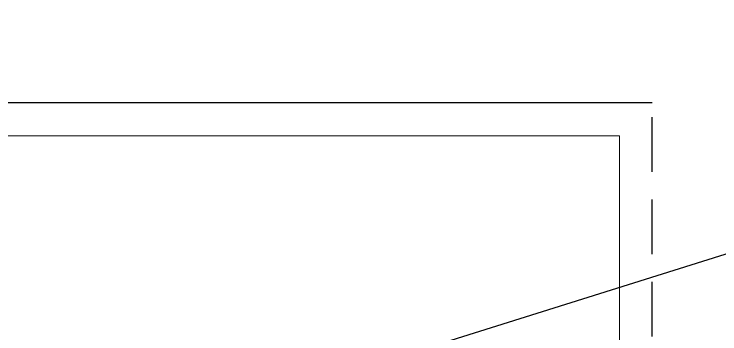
# Model space of a CAD drawing. Header units: inches. Extents: x 258415 to 640093, y 441672 to 945769.
# Drawn here: x 320327 to 320970, y 461951 to 462243 of the extents above; entities that cross this region are included whole.
import ezdxf

# ---------------------------------------------------------------- set-up
doc = ezdxf.new("R2010")
doc.units = ezdxf.units.IN
doc.header["$MEASUREMENT"] = 0
doc.linetypes.add('DASHED2', pattern=[0.375, 0.25, -0.125])
doc.layers.add('CQ Marble', color=6, linetype='Continuous', lineweight=0)
for name, color, linetype in [('CQ section wall', 3, 'Continuous'), ('CQ_callout', 34, 'Continuous'), ('DIM', 251, 'Continuous')]:
    doc.layers.add(name, color=color, linetype=linetype)
doc.styles.get("Standard").update_dxf_attribs({"font": 'arial.ttf'})
doc.dimstyles.get("Standard").update_dxf_attribs({"dimtxt": 0.18, "dimasz": 0.18, "dimexe": 0.18, "dimexo": 0.0625, "dimgap": 0.09, "dimtad": 0, "dimtih": 1, "dimtoh": 1, "dimdec": 4, "dimzin": 0, "dimdsep": 46, "dimtxsty": 'Standard', "dimcen": 0.09, "dimadec": 0, "dimazin": 0, "dimtfac": 1, "dimtdec": 4, "dimtofl": 0, "dimtmove": 0, "dimatfit": 3, "dimfxl": 1, "dimtolj": 1, "dimtzin": 0, "dimarcsym": 0})

msp = doc.modelspace()

# ---------------------------------------------------------------- linework, layer by layer
at = {"layer": 'CQ Marble', "lineweight": 0, "ltscale": 1000}
for p, q in [((320878.818, 462131.784, 0), (319642.266, 462131.784, 0)), ((320878.818, 459723.855, 0), (320878.818, 462131.784, 0)), ((320878.818, 462131.784, 0), (320878.818, 459723.855, 0))]:
    msp.add_line(p, q, dxfattribs=at)
at = {"layer": 'CQ section wall', "color": 251, "linetype": 'DASHED2', "ltscale": 200}
msp.add_line((320908.818, 459623.855, 0), (320908.818, 462161.784, 0), dxfattribs=at)
at = {"layer": 'DIM', "color": 8}
msp.add_line((320908.818, 462161.784, 0), (319612.265, 462161.784, 0), dxfattribs=at)

# ---------------------------------------------------------------- leaders
at = {"layer": 'CQ_callout'}
for points in [[(320513.83, 461879.392, 0), (321672.985, 462242.713, 0), (321874.388, 462242.713, 0)], [(320587.197, 461757.11, 0), (321672.985, 462066.447, 0), (321874.388, 462066.447, 0)]]:
    msp.add_leader(points, dimstyle='Standard', override={"dimasz": 10, "dimldrblk": 'Dot', "dimfxl": 0.1, "dimarcsym": 2}, dxfattribs=at)

doc.saveas('drawing.dxf')
